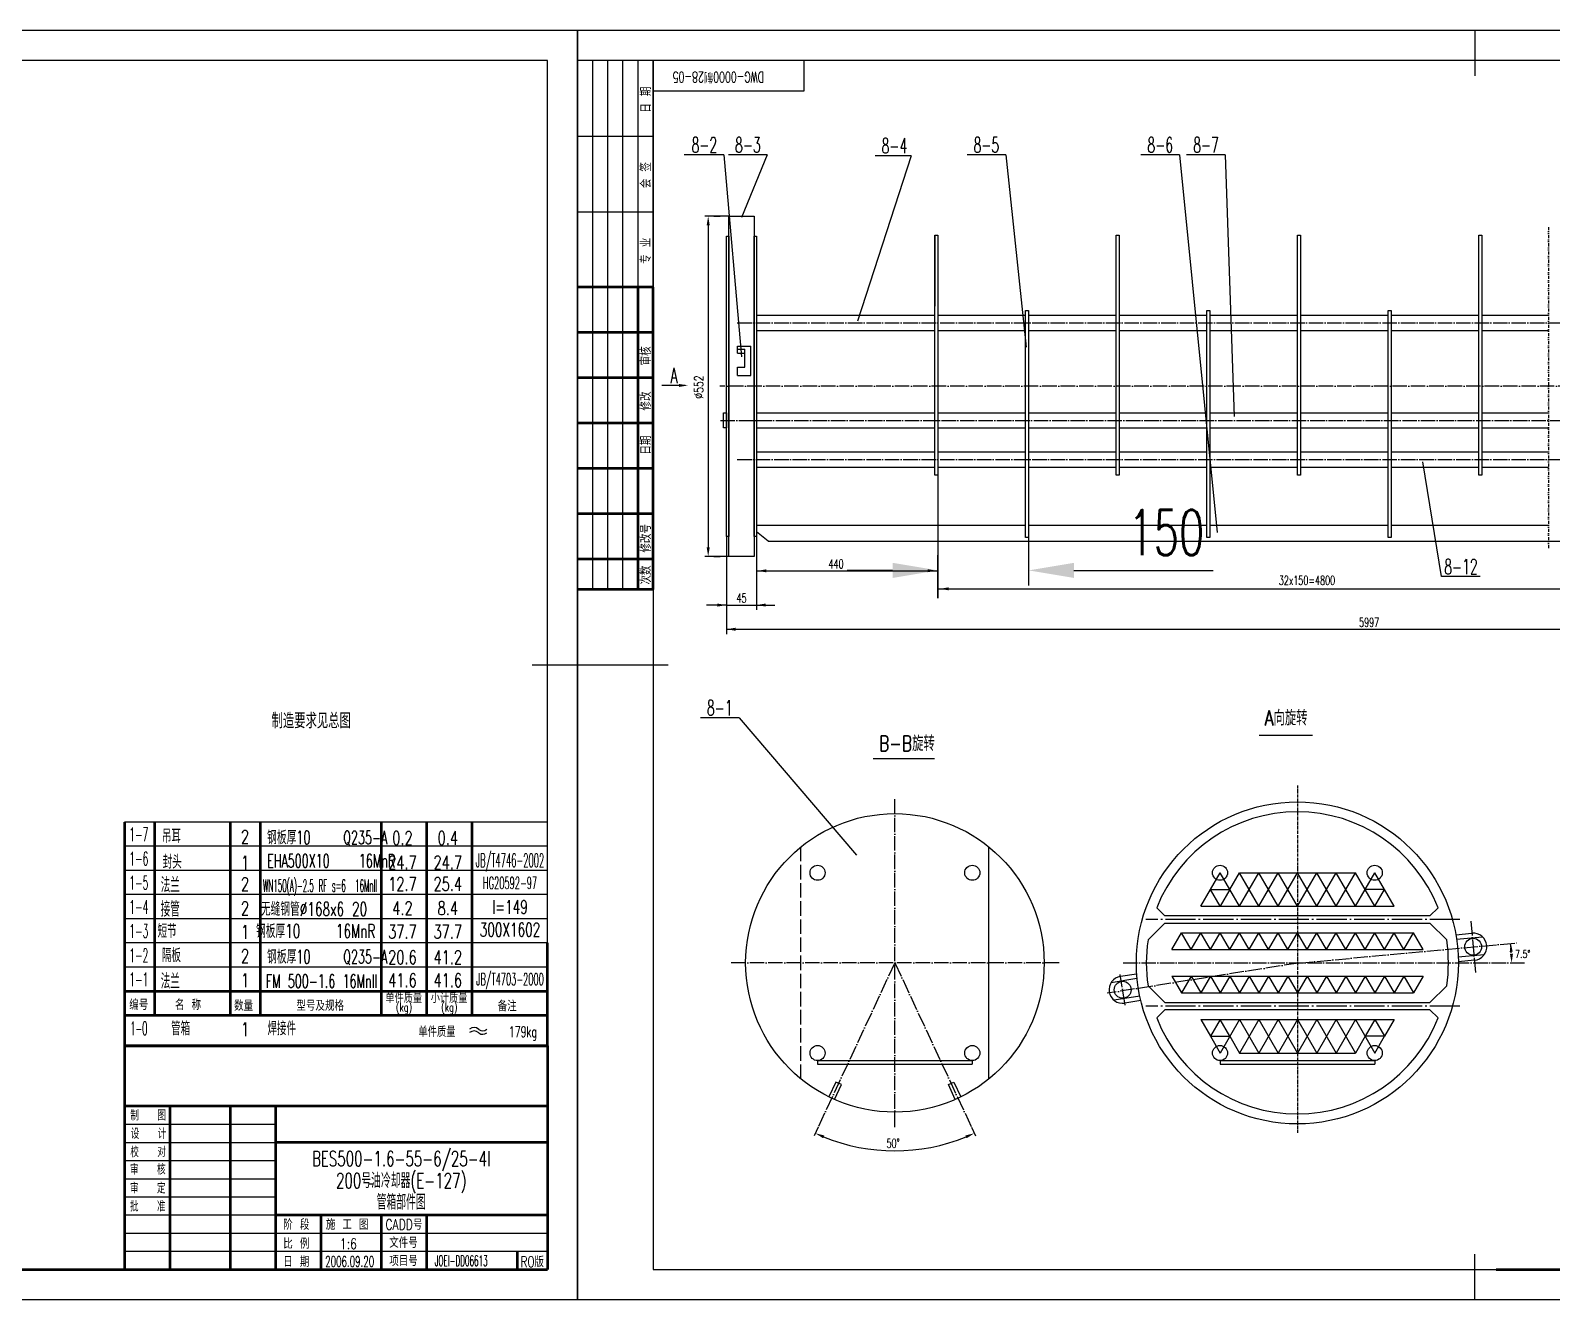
# Model space of a CAD drawing. Extents: x 1146 to 4564, y 131 to 1670.
# Drawn here: x 3789 to 4292, y 482 to 902 of the extents above; entities that cross this region are included whole.
import ezdxf
from ezdxf.enums import TextEntityAlignment as Align

# ---------------------------------------------------------------- set-up
doc = ezdxf.new("R2010")
doc.units = 0
doc.header["$LTSCALE"] = 2
doc.header["$MEASUREMENT"] = 0
for name, pattern in [('ACAD_ISO02W100', [15, 12, -3]), ('ACAD_ISO04W100', [30.5, 24, -3, 0.5, -3]), ('CENTER', [6.25, 5, -0.5, 0.25, -0.5]), ('DASHDOT-S', [14, 10, -2, 0, -2]), ('DIVIDE', [1.25, 0.5, -0.25, 0, -0.25, 0, -0.25])]:
    doc.linetypes.add(name, pattern=pattern)
doc.layers.get('0').update_dxf_attribs({"linetype": 'CONTINUOUS'})
doc.layers.get('DEFPOINTS').update_dxf_attribs({"linetype": 'CONTINUOUS'})
for name, color, linetype in [('1', 2, 'CONTINUOUS'), ('2', 4, 'CONTINUOUS'), ('4', 2, 'CENTER'), ('文字层', 7, 'CONTINUOUS')]:
    doc.layers.add(name, color=color, linetype=linetype)
doc.layers.add('粗线层', color=3, linetype='CONTINUOUS', lineweight=50)
doc.styles.add('HZ', font='TXT.shx', dxfattribs={"width": 0.65, "bigfont": 'HZTXT.shx'})
doc.dimstyles.get("Standard").update_dxf_attribs({"dimscale": 5, "dimtxt": 3, "dimasz": 3, "dimexe": 1, "dimexo": 0, "dimgap": 1, "dimtad": 1, "dimdec": 0, "dimzin": 0, "dimdsep": 46, "dimtxsty": 'HZ', "dimcen": 0.09, "dimadec": 0, "dimazin": 0, "dimtfac": 1, "dimtdec": 0, "dimtofl": 0, "dimtmove": 0, "dimatfit": 3, "dimfxl": 0, "dimtolj": 1, "dimtzin": 0, "dimarcsym": 0})

# ---------------------------------------------------------------- blocks, each defined once
blk = doc.blocks.new('*D22')
at = {"color": 0, "linetype": 'Continuous', "lineweight": -2}
for p, q in [((4118.87, 734.26), (4118.87, 718.34)), ((4088.87, 714.16), (4088.87, 728.34)), ((4073.87, 723.34), (4058.87, 723.34)), ((4133.87, 723.34), (4179.99, 723.34))]:
    blk.add_line(p, q, dxfattribs=at)
at = {"color": 0, "linetype": 'Continuous'}
for points in [[(4073.87, 725.84), (4073.87, 720.84), (4088.87, 723.34)], [(4133.87, 725.84), (4133.87, 720.84), (4118.87, 723.34)]]:
    blk.add_solid(points, dxfattribs=at)
at = {"layer": 'DEFPOINTS', "color": 0, "linetype": 'Continuous'}
for p in [(4118.87, 734.26), (4118.87, 723.34), (4088.87, 714.16)]:
    blk.add_point(p, dxfattribs=at)
at = {"color": 0, "linetype": 'Continuous', "insert": (4164.43, 735.84), "char_height": 15, "attachment_point": 5, "style": 'HZ'}
blk.add_mtext('\\A1;150', dxfattribs=at)

msp = doc.modelspace()

# ---------------------------------------------------------------- linework, layer by layer
at = {"color": 7, "linetype": 'Continuous'}
for p, q in [((3969.6, 902.03), (3375.6, 902.03)), ((3969.6, 482.03), (3969.6, 902.03)), ((3969.6, 902.03), (3969.6, 482.03)), ((4563.6, 902.03), (3969.6, 902.03)), ((4079.97, 860.56), (4062.22, 805.81)), ((4087.87, 834.26), (4087.87, 810.83)), ((4255.56, 721.28), (4249.33, 759.31)), ((4195.2, 668.77), (4212.86, 668.77)), ((4195.2, 668.77), (4212.86, 668.77)), ((4067.41, 661.12), (4087.77, 661.12)), ((4067.41, 661.12), (4087.77, 661.12)), ((4179.02, 617.73), (4182.22, 623.28)), ((4188.62, 612.19), (4182.22, 623.28)), ((4188.62, 612.19), (4195.02, 623.28)), ((4195.02, 612.19), (4188.62, 623.28)), ((4195.02, 612.19), (4201.42, 623.28)), ((4201.42, 612.19), (4195.02, 623.28)), ((4201.42, 612.19), (4207.82, 623.28)), ((4207.82, 612.19), (4201.42, 623.28)), ((4214.22, 612.19), (4207.82, 623.28)), ((4207.82, 612.19), (4214.22, 623.28)), ((4214.22, 612.19), (4220.62, 623.28)), ((4220.62, 612.19), (4214.22, 623.28)), ((4220.62, 612.19), (4227.02, 623.28)), ((4227.02, 612.19), (4220.62, 623.28)), ((4227.02, 612.19), (4233.42, 623.28)), ((4236.62, 617.73), (4233.42, 623.28)), ((4182.22, 612.19), (4179.02, 617.73)), ((4185.42, 617.73), (4182.22, 612.19)), ((4233.42, 612.19), (4230.22, 617.73)), ((4233.42, 612.19), (4236.62, 617.73)), ((4172.62, 597.85), (4169.42, 603.39)), ((4179.02, 597.85), (4175.82, 603.39)), ((4179.02, 597.85), (4182.22, 603.39)), ((4185.42, 597.85), (4182.22, 603.39)), ((4185.42, 597.85), (4188.62, 603.39)), ((4191.82, 597.85), (4188.62, 603.39)), ((4191.82, 597.85), (4195.02, 603.39)), ((4198.22, 597.85), (4195.02, 603.39)), ((4198.22, 597.85), (4201.42, 603.39)), ((4204.62, 597.85), (4201.42, 603.39)), ((4204.62, 597.85), (4207.82, 603.39)), ((4211.02, 597.85), (4207.82, 603.39)), ((4211.02, 597.85), (4214.22, 603.39)), ((4217.42, 597.85), (4214.22, 603.39)), ((4217.42, 597.85), (4220.62, 603.39)), ((4223.82, 597.85), (4220.62, 603.39)), ((4223.82, 597.85), (4227.02, 603.39)), ((4230.22, 597.85), (4227.02, 603.39)), ((4230.22, 597.85), (4233.42, 603.39)), ((4236.62, 597.85), (4233.42, 603.39)), ((4236.62, 597.85), (4239.82, 603.39)), ((4243.02, 597.85), (4239.82, 603.39)), ((4243.02, 597.85), (4246.22, 603.39)), ((4172.62, 589.05), (4169.42, 583.51)), ((4179.02, 589.05), (4175.82, 583.51)), ((4179.02, 589.05), (4182.22, 583.51)), ((4185.42, 589.05), (4182.22, 583.51)), ((4185.42, 589.05), (4188.62, 583.51)), ((4191.82, 589.05), (4188.62, 583.51)), ((4191.82, 589.05), (4195.02, 583.51)), ((4198.22, 589.05), (4195.02, 583.51)), ((4198.22, 589.05), (4201.42, 583.51)), ((4204.62, 589.05), (4201.42, 583.51)), ((4204.62, 589.05), (4207.82, 583.51)), ((4211.02, 589.05), (4207.82, 583.51)), ((4211.02, 589.05), (4214.22, 583.51)), ((4217.42, 589.05), (4214.22, 583.51)), ((4217.42, 589.05), (4220.62, 583.51)), ((4223.82, 589.05), (4220.62, 583.51)), ((4223.82, 589.05), (4227.02, 583.51)), ((4230.22, 589.05), (4227.02, 583.51)), ((4230.22, 589.05), (4233.42, 583.51)), ((4236.62, 589.05), (4233.42, 583.51)), ((4236.62, 589.05), (4239.82, 583.51)), ((4243.02, 589.05), (4239.82, 583.51)), ((4243.02, 589.05), (4246.22, 583.51)), ((4182.22, 574.71), (4179.02, 569.16)), ((4188.62, 574.71), (4182.22, 563.62)), ((4185.42, 569.16), (4182.22, 574.71)), ((4195.02, 574.71), (4188.62, 563.62)), ((4188.62, 574.71), (4195.02, 563.62)), ((4201.42, 574.71), (4195.02, 563.62)), ((4195.02, 574.71), (4201.42, 563.62)), ((4207.82, 574.71), (4201.42, 563.62)), ((4201.42, 574.71), (4207.82, 563.62)), ((4207.82, 574.71), (4214.22, 563.62)), ((4214.22, 574.71), (4207.82, 563.62)), ((4220.62, 574.71), (4214.22, 563.62)), ((4214.22, 574.71), (4220.62, 563.62)), ((4227.02, 574.71), (4220.62, 563.62)), ((4220.62, 574.71), (4227.02, 563.62)), ((4227.02, 574.71), (4233.42, 563.62)), ((4233.42, 574.71), (4230.22, 569.16)), ((4233.42, 574.71), (4236.62, 569.16)), ((4179.02, 569.16), (4182.22, 563.62)), ((4233.42, 563.62), (4236.62, 569.16)), ((3819.6, 540.03), (3869.6, 540.03)), ((4049.22, 539.06), (4047.87, 536.16)), ((4099.98, 539.06), (4101.33, 536.16)), ((3819.6, 534.03), (3869.6, 534.03)), ((3819.6, 528.03), (3869.6, 528.03)), ((3819.6, 522.03), (3869.6, 522.03)), ((3900.46, 520.32), (3901.94, 520.32)), ((3819.6, 516.03), (3869.6, 516.03)), ((3819.6, 510.03), (3869.6, 510.03)), ((3819.6, 504.03), (3854.6, 504.03)), ((3854.6, 504.03), (3959.6, 504.03)), ((3819.6, 498.03), (3959.6, 498.03)), ((3375.6, 482.03), (3969.6, 482.03)), ((3969.6, 482.03), (4563.6, 482.03))]:
    msp.add_line(p, q, dxfattribs=at)
at = {"color": 3, "linetype": 'Continuous'}
for p, q in [((4266.6, 902.03), (4266.6, 887.03)), ((3959.6, 892.03), (3400.6, 892.03)), ((3959.6, 492.03), (3959.6, 892.03)), ((4553.6, 892.03), (3994.6, 892.03)), ((3994.6, 892.03), (3994.6, 492.03)), ((4044.6, 882.03), (4044.6, 892.03)), ((3994.6, 882.03), (4044.6, 882.03)), ((3954.6, 692.03), (3969.6, 692.03)), ((3969.6, 692.03), (3999.6, 692.03)), ((4266.6, 482.03), (4266.6, 497.03)), ((3400.6, 492.03), (3959.6, 492.03)), ((3994.6, 492.03), (4553.6, 492.03))]:
    msp.add_line(p, q, dxfattribs=at)
for p, q in [((3969.6, 892.03), (3969.6, 817.03)), ((3974.6, 817.03), (3974.6, 892.03)), ((3979.6, 817.03), (3979.6, 892.03)), ((3984.6, 817.03), (3984.6, 892.03)), ((3989.6, 817.03), (3989.6, 892.03)), ((3974.6, 717.03), (3974.6, 817.03)), ((3979.6, 717.03), (3979.6, 817.03)), ((3984.6, 717.03), (3984.6, 817.03)), ((3959.6, 640.03), (3819.6, 640.03)), ((3959.6, 632.03), (3819.6, 632.03)), ((3959.6, 624.03), (3819.6, 624.03)), ((3959.6, 616.03), (3819.6, 616.03)), ((3959.6, 608.03), (3819.6, 608.03)), ((3959.6, 600.03), (3819.6, 600.03)), ((3959.6, 592.03), (3819.6, 592.03))]:
    msp.add_line(p, q)
at = {"color": 3}
for p, q in [((3994.6, 892.03), (3969.6, 892.03)), ((3994.6, 817.03), (3994.6, 892.03)), ((3969.6, 867.03), (3994.6, 867.03)), ((3969.6, 842.03), (3994.6, 842.03)), ((3969.6, 817.03), (3994.6, 817.03))]:
    msp.add_line(p, q, dxfattribs=at)
at = {"color": 0, "linetype": 'ByBlock'}
for p, q in [((4012.83, 837.56), (4012.83, 730.96)), ((4014.67, 840.56), (4016.83, 840.56)), ((4005.23, 784.54), (3997.49, 784.54)), ((4014.67, 727.96), (4016.83, 727.96)), ((4088.87, 717.28), (4386.35, 717.28))]:
    msp.add_line(p, q, dxfattribs=at)
at = {"color": 2, "linetype": 'DIVIDE'}
msp.add_line((4290.95, 836.97), (4290.95, 730.53), dxfattribs=at)
at = {"color": 6, "linetype": 'ACAD_ISO02W100', "ltscale": 0.2}
msp.add_line((4043.52, 555.06), (4043.52, 631.82), dxfattribs=at)
at = {"color": 0, "linetype": 'ByBlock'}
msp.add_arc((4208.15, 593.66), 70.53, 2.4373, 5.055, dxfattribs=at)
for centre, radius, start, end in [((3935.31, 569.84), 2.25, 44.7949, 130.988), ((3935.31, 568.66), 2.25, 44.7949, 130.988), ((3938.18, 573.06), 2.07, 231.9567, 310.5098), ((3938.18, 571.88), 2.07, 231.9567, 310.5098)]:
    msp.add_arc(centre, radius, start, end)
at = {"color": 7, "linetype": 'Continuous'}
msp.add_arc((4074.6, 593.49), 62.25, 247.7616, 292.2384, dxfattribs=at)
at = {"color": 0, "linetype": 'ByBlock'}
for points in [[(4012.33, 837.56), (4013.33, 837.56), (4012.83, 840.56)], [(4003.14, 785.04), (4003.14, 784.04), (4006.14, 784.54)], [(4012.33, 730.96), (4013.33, 730.96), (4012.83, 727.96)], [(4032.11, 723.69), (4032.11, 722.69), (4029.11, 723.19)], [(4085.46, 723.73), (4085.46, 722.73), (4088.46, 723.23)], [(4092.42, 717.73), (4092.42, 716.73), (4089.42, 717.23)], [(4015.87, 712.36), (4015.87, 711.36), (4018.87, 711.86)], [(4031.87, 712.36), (4031.87, 711.36), (4028.87, 711.86)], [(4021.87, 704.36), (4021.87, 703.36), (4018.87, 703.86)], [(4278.11, 597.07), (4279.11, 597.14), (4278.4, 600.09)], [(4279.17, 596.45), (4278.17, 596.43), (4278.74, 593.44)]]:
    msp.add_solid(points, dxfattribs=at)
at = {"color": 7, "linetype": 'Continuous'}
for points in [[(4050.84, 535.41), (4051.24, 536.33), (4048.3, 537.07)], [(4097.96, 536.33), (4098.36, 535.41), (4100.91, 537.07)]]:
    msp.add_solid(points, dxfattribs=at)
at = {"layer": '1'}
for p, q in [((4017.69, 860.85), (4004.89, 860.85)), ((4017.97, 860.85), (4017.69, 860.85)), ((4017.97, 860.85), (4023.87, 793.96)), ((4032.37, 860.85), (4019.57, 860.85)), ((4032.37, 860.85), (4023.87, 840.16)), ((4079.97, 860.56), (4068.08, 860.56)), ((4111.29, 860.85), (4098.49, 860.85)), ((4111.29, 860.85), (4118.07, 797.23)), ((4168.84, 860.85), (4156.04, 860.85)), ((4168.84, 860.85), (4181.25, 735.86)), ((4183.98, 860.85), (4171.18, 860.85)), ((4183.98, 860.85), (4186.85, 774.21)), ((4019.67, 840.56), (4011.67, 840.56)), ((4088.87, 754.9), (4088.87, 714.16)), ((4018.87, 734.56), (4018.87, 702.26)), ((4018.87, 734.56), (4018.87, 710.26)), ((4028.87, 734.56), (4028.87, 710.26)), ((4028.87, 734.26), (4028.87, 710.26)), ((4019.67, 727.96), (4011.67, 727.96)), ((4028.87, 723.19), (4088.87, 723.19)), ((4268.36, 721.28), (4255.56, 721.28)), ((4018.87, 711.86), (4012.27, 711.86)), ((4018.87, 711.86), (4028.87, 711.86)), ((4028.87, 711.86), (4034.92, 711.86)), ((4018.87, 703.86), (4423.87, 703.86)), ((4023.04, 674.57), (4010.24, 674.57)), ((4023.04, 674.57), (4061.96, 629.1))]:
    msp.add_line(p, q, dxfattribs=at)
at = {"layer": '1', "color": 4, "linetype": 'Continuous'}
msp.add_line((4032.73, 732.97), (4028.87, 736.08), dxfattribs=at)
at = {"layer": '2'}
for p, q in [((4019.67, 727.96), (4019.67, 840.56)), ((4019.67, 840.56), (4028.07, 840.56)), ((4028.07, 840.56), (4028.07, 727.96)), ((4018.87, 734.56), (4018.87, 833.96)), ((4018.87, 833.96), (4019.67, 833.96)), ((4019.67, 833.96), (4019.67, 734.56)), ((4028.07, 734.56), (4028.07, 833.96)), ((4028.07, 833.96), (4028.87, 833.96)), ((4028.87, 833.96), (4028.87, 734.56)), ((4087.87, 754.9), (4087.87, 834.26)), ((4087.87, 834.26), (4088.87, 834.26)), ((4088.87, 834.26), (4088.87, 754.9)), ((4147.87, 754.9), (4147.87, 834.26)), ((4147.87, 834.26), (4148.87, 834.26)), ((4148.87, 834.26), (4148.87, 754.9)), ((4207.87, 754.9), (4207.87, 834.26)), ((4207.87, 834.26), (4208.87, 834.26)), ((4208.87, 834.26), (4208.87, 754.9)), ((4267.87, 754.9), (4267.87, 834.26)), ((4267.87, 834.26), (4268.87, 834.26)), ((4268.87, 834.26), (4268.87, 754.9)), ((4028.87, 807.77), (4087.87, 807.77)), ((4088.87, 807.77), (4117.87, 807.77)), ((4117.87, 734.26), (4117.87, 809.32)), ((4117.87, 809.32), (4118.87, 809.32)), ((4118.87, 809.32), (4118.87, 734.26)), ((4118.87, 807.77), (4147.87, 807.77)), ((4148.87, 807.77), (4177.87, 807.77)), ((4177.87, 734.26), (4177.87, 809.32)), ((4177.87, 809.32), (4178.87, 809.32)), ((4178.87, 809.32), (4178.87, 734.26)), ((4178.87, 807.77), (4207.87, 807.77)), ((4208.87, 807.77), (4237.87, 807.77)), ((4237.87, 734.26), (4237.87, 809.32)), ((4237.87, 809.32), (4238.87, 809.32)), ((4238.87, 809.32), (4238.87, 734.26)), ((4238.87, 807.77), (4267.87, 807.77)), ((4268.87, 807.77), (4290.95, 807.77)), ((4028.87, 802.77), (4087.87, 802.77)), ((4088.87, 802.77), (4117.87, 802.77)), ((4118.87, 802.77), (4147.87, 802.77)), ((4148.87, 802.77), (4177.87, 802.77)), ((4178.87, 802.77), (4207.87, 802.77)), ((4208.87, 802.77), (4237.87, 802.77)), ((4238.87, 802.77), (4267.87, 802.77)), ((4268.87, 802.77), (4290.95, 802.77)), ((4022.57, 796.55), (4022.57, 797.56)), ((4022.57, 797.56), (4026.97, 797.56)), ((4022.57, 795.2), (4022.57, 796.55)), ((4022.57, 796.55), (4024.97, 796.55)), ((4024.97, 790.62), (4024.97, 796.55)), ((4026.97, 787.78), (4026.97, 797.56)), ((4022.57, 795.2), (4024.97, 795.2)), ((4022.57, 790.62), (4024.97, 790.62)), ((4022.57, 787.78), (4022.57, 790.62)), ((4022.57, 787.78), (4026.97, 787.78)), ((4017.87, 775.46), (4018.87, 775.46)), ((4017.87, 770.46), (4017.87, 775.46)), ((4018.87, 775.46), (4018.87, 770.46)), ((4028.87, 775.46), (4087.87, 775.46)), ((4088.87, 775.46), (4117.87, 775.46)), ((4118.87, 775.46), (4147.87, 775.46)), ((4148.87, 775.46), (4177.87, 775.46)), ((4178.87, 775.46), (4207.87, 775.46)), ((4208.87, 775.46), (4237.87, 775.46)), ((4238.87, 775.46), (4267.87, 775.46)), ((4268.87, 775.46), (4290.95, 775.46)), ((4018.87, 770.46), (4017.87, 770.46)), ((4028.87, 770.46), (4087.87, 770.46)), ((4088.87, 770.46), (4117.87, 770.46)), ((4118.87, 770.46), (4147.87, 770.46)), ((4148.87, 770.46), (4177.87, 770.46)), ((4178.87, 770.46), (4207.87, 770.46)), ((4208.87, 770.46), (4237.87, 770.46)), ((4238.87, 770.46), (4267.87, 770.46)), ((4268.87, 770.46), (4290.95, 770.46)), ((4028.87, 762.54), (4087.87, 762.54)), ((4088.87, 762.54), (4117.87, 762.54)), ((4118.87, 762.54), (4147.87, 762.54)), ((4148.87, 762.54), (4177.87, 762.54)), ((4178.87, 762.54), (4207.87, 762.54)), ((4208.87, 762.54), (4237.87, 762.54)), ((4238.87, 762.54), (4267.87, 762.54)), ((4268.87, 762.54), (4290.95, 762.54)), ((4028.87, 757.54), (4087.87, 757.54)), ((4088.87, 757.54), (4117.87, 757.54)), ((4118.87, 757.54), (4147.87, 757.54)), ((4148.87, 757.54), (4177.87, 757.54)), ((4178.87, 757.54), (4207.87, 757.54)), ((4208.87, 757.54), (4237.87, 757.54)), ((4238.87, 757.54), (4267.87, 757.54)), ((4268.87, 757.54), (4290.95, 757.54)), ((4088.87, 754.9), (4087.87, 754.9)), ((4148.87, 754.9), (4147.87, 754.9)), ((4208.87, 754.9), (4207.87, 754.9)), ((4268.87, 754.9), (4267.87, 754.9)), ((4028.87, 740.26), (4028.87, 735.86)), ((4028.87, 738.26), (4117.87, 738.26)), ((4118.87, 738.26), (4177.87, 738.26)), ((4178.87, 738.26), (4237.87, 738.26)), ((4238.87, 738.26), (4290.95, 738.26)), ((4019.67, 734.56), (4018.87, 734.56)), ((4028.87, 734.56), (4028.07, 734.56)), ((4032.73, 732.97), (4203.55, 732.97)), ((4118.87, 734.26), (4117.87, 734.26)), ((4178.87, 734.26), (4177.87, 734.26)), ((4203.55, 732.97), (4326.37, 732.97)), ((4238.87, 734.26), (4237.87, 734.26)), ((4028.07, 727.96), (4019.67, 727.96)), ((4105.73, 555.06), (4105.73, 631.82)), ((4185.42, 617.73), (4188.62, 623.28)), ((4188.62, 623.28), (4227.02, 623.28)), ((4230.22, 617.73), (4227.02, 623.28)), ((4175.82, 612.19), (4179.02, 617.73)), ((4179.02, 617.73), (4185.42, 617.73)), ((4236.62, 617.73), (4230.22, 617.73)), ((4239.82, 612.19), (4236.62, 617.73)), ((4163.96, 608.99), (4161.27, 611.68)), ((4175.82, 612.19), (4239.82, 612.19)), ((4251.68, 608.99), (4254.38, 611.68)), ((4163.96, 606.59), (4158.4, 601.03)), ((4251.68, 608.99), (4163.96, 608.99)), ((4163.96, 606.59), (4251.68, 606.59)), ((4251.68, 606.59), (4257.24, 601.03)), ((4166.22, 597.85), (4169.42, 603.39)), ((4169.42, 603.39), (4246.22, 603.39)), ((4172.62, 597.85), (4175.82, 603.39)), ((4249.42, 597.85), (4246.22, 603.39)), ((4260.23, 602.77), (4265.59, 603.26)), ((4260.47, 601.28), (4269.07, 602.07)), ((4166.22, 597.85), (4249.42, 597.85)), ((4269.62, 596.1), (4261.02, 595.31)), ((4266.41, 594.3), (4261.06, 593.8)), ((4149.29, 589), (4154.61, 589.85)), ((4166.22, 589.05), (4169.42, 583.51)), ((4166.22, 589.05), (4249.42, 589.05)), ((4172.62, 589.05), (4175.82, 583.51)), ((4249.42, 589.05), (4246.22, 583.51)), ((4146.22, 587), (4154.74, 588.35)), ((4163.96, 580.31), (4158.4, 585.87)), ((4251.68, 580.31), (4257.24, 585.87)), ((4155.68, 582.42), (4147.15, 581.07)), ((4156.02, 580.96), (4150.7, 580.11)), ((4163.96, 580.31), (4251.68, 580.31)), ((4169.42, 583.51), (4246.22, 583.51)), ((4163.96, 577.91), (4161.27, 575.21)), ((4251.68, 577.91), (4163.96, 577.91)), ((4175.82, 574.71), (4239.82, 574.71)), ((4175.82, 574.71), (4179.02, 569.16)), ((4239.82, 574.71), (4236.62, 569.16)), ((4251.68, 577.91), (4254.38, 575.21)), ((4179.02, 569.16), (4185.42, 569.16)), ((4185.42, 569.16), (4188.62, 563.62)), ((4230.22, 569.16), (4227.02, 563.62)), ((4236.62, 569.16), (4230.22, 569.16)), ((4049.03, 561.11), (4100.23, 561.11)), ((4049.03, 561.11), (4049.03, 559.91)), ((4049.03, 559.91), (4100.23, 559.91)), ((4100.23, 561.11), (4100.23, 559.91)), ((4182.22, 561.11), (4233.42, 561.11)), ((4182.22, 561.11), (4182.22, 559.91)), ((4182.22, 559.91), (4233.42, 559.91)), ((4188.62, 563.62), (4227.02, 563.62)), ((4233.42, 561.11), (4233.42, 559.91)), ((4055.08, 553.99), (4052.81, 549.12)), ((4056.9, 553.15), (4055.08, 553.99)), ((4092.31, 553.15), (4094.12, 553.99)), ((4094.12, 553.99), (4096.4, 549.1)), ((4054.62, 548.27), (4056.9, 553.15)), ((4094.59, 548.26), (4092.31, 553.15))]:
    msp.add_line(p, q, dxfattribs=at)
for centre, radius in [((4207.82, 593.45), 53.29), ((4074.63, 593.44), 49.4), ((4049.03, 623.27), 2.5), ((4100.23, 623.27), 2.5), ((4182.22, 623.28), 2.5), ((4182.22, 623.28), 2.5), ((4233.42, 623.28), 2.5), ((4266, 598.78), 2.8), ((4150, 584.56), 2.8), ((4049.03, 563.61), 2.5), ((4100.23, 563.61), 2.5), ((4182.22, 563.61), 2.5), ((4233.42, 563.61), 2.5)]:
    msp.add_circle(centre, radius, dxfattribs=at)
for centre, radius, start, end in [((4207.82, 593.45), 50, 21.3916, 158.6084), ((4207.82, 593.45), 50, 171.2784, 188.7216), ((4207.82, 593.45), 50, 351.2784, 8.7216), ((4266, 598.78), 4.5, 275.25, 95.25), ((4150, 584.56), 4.5, 99, 279), ((4207.82, 593.45), 50, 201.3916, 338.6084)]:
    msp.add_arc(centre, radius, start, end, dxfattribs=at)
at = {"layer": '4', "color": 1, "linetype": 'ACAD_ISO04W100', "ltscale": 0.1}
for p, q in [((4022.47, 805.27), (4404.1, 805.27)), ((4427.06, 784.26), (4016.63, 784.26)), ((4016.87, 772.96), (4425.87, 772.96)), ((4022.47, 760.04), (4403.19, 760.04)), ((4074.63, 539.1), (4074.63, 647.78)), ((4265.22, 607.24), (4266.78, 590.31)), ((4208.15, 593.39), (4280.46, 600.07)), ((4128.97, 593.44), (4020.29, 593.44)), ((4074.58, 593.44), (4049.22, 539.06)), ((4074.63, 593.44), (4099.98, 539.06)), ((4208.15, 593.41), (4144.82, 583.38)), ((4150.81, 579.41), (4149.2, 589.62)), ((4150.12, 593.45), (4283.02, 593.45))]:
    msp.add_line(p, q, dxfattribs=at)
at = {"layer": '4', "color": 1, "linetype": 'DASHDOT-S', "ltscale": 0.05}
msp.add_line((4207.82, 652.18), (4207.82, 537.1), dxfattribs=at)
at = {"layer": '4'}
for p, q in [((4261.64, 607.79), (4157.64, 607.79)), ((4261.64, 579.11), (4157.64, 579.11))]:
    msp.add_line(p, q, dxfattribs=at)
at = {"layer": 'DEFPOINTS', "color": 0, "linetype": 'ByBlock'}
for p in [(4011.67, 840.56), (4087.87, 754.9), (4147.87, 754.9), (4207.87, 754.9), (4267.87, 754.9), (4011.67, 727.96), (4012.83, 727.96), (4089.95, 717.23), (4028.87, 711.86), (4018.87, 703.86), (4278.58, 597.35), (4074.63, 593.44), (4074.63, 593.44), (4044.63, 541.48), (4074.63, 539.1), (4074.63, 539.1), (4104.63, 541.48)]:
    msp.add_point(p, dxfattribs=at)
at = {"layer": '粗线层', "color": 3}
for p, q in [((3994.6, 817.03), (3969.6, 817.03)), ((3989.6, 717.03), (3989.6, 817.03)), ((3994.6, 717.03), (3994.6, 817.03)), ((3994.6, 802.03), (3969.6, 802.03)), ((3994.6, 787.03), (3969.6, 787.03)), ((3994.6, 772.03), (3969.6, 772.03)), ((3994.6, 757.03), (3969.6, 757.03)), ((3994.6, 742.03), (3969.6, 742.03)), ((3994.6, 727.03), (3969.6, 727.03)), ((3994.6, 717.03), (3969.6, 717.03)), ((3819.6, 640.03), (3819.6, 566.03)), ((3829.6, 640.03), (3829.6, 576.03)), ((3854.6, 640.03), (3854.6, 576.03)), ((3864.6, 640.03), (3864.6, 576.03)), ((3904.6, 640.03), (3904.6, 576.03)), ((3919.6, 640.03), (3919.6, 576.03)), ((3934.6, 640.03), (3934.6, 576.03)), ((3959.6, 566.03), (3959.6, 600.03)), ((3959.6, 566.03), (3959.6, 600.03)), ((3959.6, 584.03), (3819.6, 584.03)), ((3959.6, 576.03), (3819.6, 576.03)), ((3819.6, 566.03), (3959.6, 566.03)), ((3819.6, 566.03), (3819.6, 492.03)), ((3679.6, 492.03), (3819.6, 492.03)), ((4273.6, 492.03), (4413.6, 492.03))]:
    msp.add_line(p, q, dxfattribs=at)
at = {"layer": '粗线层', "color": 3, "linetype": 'Continuous'}
for p, q in [((3959.6, 566.03), (3819.6, 566.03)), ((3819.6, 566.03), (3819.6, 492.03)), ((3959.6, 546.03), (3819.6, 546.03)), ((3834.6, 546.03), (3834.6, 492.03)), ((3854.6, 546.03), (3854.6, 492.03)), ((3869.6, 546.03), (3869.6, 492.03)), ((3959.6, 534.03), (3869.6, 534.03)), ((3869.6, 510.03), (3959.6, 510.03)), ((3884.6, 510.03), (3884.6, 492.03)), ((3884.6, 510.03), (3884.6, 492.03)), ((3904.6, 510.03), (3904.6, 492.03)), ((3919.6, 510.03), (3919.6, 492.03)), ((3949.6, 498.03), (3949.6, 492.03)), ((3819.6, 492.03), (3959.6, 492.03))]:
    msp.add_line(p, q, dxfattribs=at)
at = {"layer": '粗线层', "linetype": 'Continuous'}
msp.add_line((3959.6, 566.03), (3959.6, 492.03), dxfattribs=at)

# ---------------------------------------------------------------- texts
at = {"color": 7, "linetype": 'Continuous', "style": 'HZ', "width": 0.65}
msp.add_text('DWG-0000制28-05', height=3.5, rotation=180, dxfattribs=at).set_placement((4016.16, 886.37), align=Align.MIDDLE)
at = {"color": 7, "linetype": 'Continuous', "style": 'HZ', "width": 0.75}
for s, p in [('日 期', (3993.92, 879.13)), ('会 签', (3993.92, 854.13)), ('专 业', (3993.92, 829.13))]:
    msp.add_text(s, height=3.5, rotation=90, dxfattribs=at).set_placement(p, align=Align.CENTER)
at = {"color": 0, "linetype": 'Continuous', "style": 'HZ', "width": 0.75}
msp.add_text('%%C552', height=3, rotation=90, dxfattribs=at).set_placement((4011.22, 780.13))
at = {"style": 'HZ'}
for s, height, width, p in [('钢板厚10    Q235-A', 4.5, 0.6, (3866.84, 632.69)), ('EHA500X10   16MnR', 4.5, 0.6, (3866.84, 624.97)), ('WN150(A)-2.5 RF s=6  16MnII', 4, 0.43, (3865.52, 617.01)), ('无缝钢管%%c168x6 20', 4.5, 0.65, (3864.8, 609.01)), ('钢板厚10    Q235-A', 4.5, 0.6, (3866.84, 593.22)), ('FM 500-1.6 16MnII', 4.5, 0.6, (3866.42, 585.15))]:
    msp.add_text(s, height=height, dxfattribs=dict(at, width=width)).set_placement(p)
at = {"color": 7, "linetype": 'Continuous', "style": 'HZ'}
for s, height, width, p in [('法兰', 5, 0.6, (3831.64, 616.73)), ('接管 ', 5, 0.6, (3831.64, 608.73)), ('法兰', 5, 0.6, (3831.64, 584.87)), ('50°', 3, 0.65, (4071.84, 532.24))]:
    msp.add_text(s, height=height, dxfattribs=dict(at, width=width)).set_placement(p)
at = {"style": 'HZ', "width": 0.65}
for s, p in [('l=149', (3947.24, 609.71)), ('钢板厚10    16MnR', (3882.92, 601.71)), ('300X1602', (3947.24, 602.22))]:
    msp.add_text(s, height=4.5, dxfattribs=at).set_placement(p, align=Align.CENTER)
at = {"layer": '1', "style": 'HZ'}
for s, height, width, p in [('8-2', 5, 0.6, (4011.57, 861.65)), ('8-3', 5, 0.6, (4025.97, 861.65)), ('8-4', 5, 0.6, (4074.48, 861.36)), ('8-5', 5, 0.6, (4104.89, 861.65)), ('8-6', 5, 0.6, (4162.44, 861.65)), ('8-7', 5, 0.6, (4177.58, 861.65)), ('A', 5, 0.6, (4001.49, 785.34)), ('440', 3, 0.65, (4055.16, 723.99)), ('8-12', 5, 0.6, (4261.96, 722.08)), ('32x150=4800', 3, 0.65, (4211.01, 718.52)), ('45', 3, 0.65, (4023.87, 712.66)), ('5997', 3, 0.65, (4231.57, 704.66)), ('8-1', 5, 0.6, (4016.64, 675.37))]:
    msp.add_text(s, height=height, dxfattribs=dict(at, width=width)).set_placement(p, align=Align.CENTER)
at = {"layer": '1', "style": 'HZ', "width": 0.75}
for s, height, p in [('制造要求见总图', 5, (3868.32, 671.06)), ('B-B旋转', 5, (4069.39, 663.55)), ('B-B旋转', 5, (4069.39, 663.55)), ('7.5%%d', 2.56, (4279.86, 595.11))]:
    msp.add_text(s, height=height, dxfattribs=at).set_placement(p)
msp.add_text('A向旋转', height=5, dxfattribs=at).set_placement((4211.18, 672), align=Align.RIGHT)
msp.add_text('A向旋转', height=5, dxfattribs=at).set_placement((4211.18, 672), align=Align.RIGHT)
at = {"layer": '文字层', "color": 7, "linetype": 'Continuous', "style": 'HZ', "width": 0.75}
for s, p in [('审核', (3993.91, 794.34)), ('修改', (3993.91, 779.39)), ('日期', (3993.91, 764.81)), ('修改号', (3993.91, 733.96)), ('次数', (3993.91, 721.79))]:
    msp.add_text(s, height=3.5, rotation=90, dxfattribs=at).set_placement(p, align=Align.CENTER)
at = {"layer": '文字层', "color": 7, "linetype": 'Continuous', "style": 'HZ'}
for s, height, width, p in [('1-7', 4.5, 0.5, (3824.38, 633.72)), ('吊耳', 4.5, 0.7, (3835.17, 633.17)), ('2', 4.5, 0.7, (3859.55, 632.91)), ('0.2', 4.5, 0.7, (3911.65, 632.52)), ('0.4', 4.5, 0.7, (3926.65, 632.52)), ('1-6', 4.5, 0.5, (3824.38, 625.72)), ('封头', 4.5, 0.7, (3835.45, 624.63)), ('JB/T4746-2002', 4.5, 0.45, (3947.24, 625.15)), ('1', 4.5, 0.7, (3859.55, 624.37)), ('24.7', 4.5, 0.7, (3911.65, 624.42)), ('24.7', 4.5, 0.7, (3926.65, 624.42)), ('1-5', 4.5, 0.5, (3824.38, 617.72)), ('2', 4.5, 0.7, (3859.55, 617.25)), ('12.7', 4.5, 0.7, (3911.65, 617.3)), ('25.4', 4.5, 0.7, (3926.65, 617.3)), ('HG20592-97', 4, 0.5, (3947.24, 617.9)), ('1-4', 4.5, 0.5, (3824.38, 609.72)), ('2', 4.5, 0.7, (3859.55, 609.25)), ('4.2', 4.5, 0.7, (3911.65, 609.3)), ('8.4', 4.5, 0.7, (3926.65, 609.3)), ('1-3', 4.5, 0.5, (3824.38, 601.72)), ('短节 ', 4.5, 0.7, (3835.17, 601.7)), ('1', 4.5, 0.7, (3859.55, 601.44)), ('37.7', 4.5, 0.7, (3911.65, 601.49)), ('37.7', 4.5, 0.7, (3926.65, 601.49)), ('1-2', 4.5, 0.5, (3824.38, 593.72)), ('隔板', 4.5, 0.7, (3835.17, 593.7)), ('2', 4.5, 0.7, (3859.55, 593.44)), ('20.6', 4.5, 0.7, (3911.65, 593.05)), ('41.2', 4.5, 0.7, (3926.65, 593.05)), ('1-1', 4.5, 0.5, (3824.38, 585.72)), ('1', 4.5, 0.7, (3859.55, 585.4)), ('41.6', 4.5, 0.7, (3911.65, 585.45)), ('41.6', 4.5, 0.7, (3926.65, 585.45)), ('JB/T4703-2000', 4, 0.5, (3947.24, 586.05)), ('编号', 3.5, 0.75, (3824.38, 577.86)), ('名 称', 3.5, 0.75, (3840.68, 577.84)), ('数量', 3.5, 0.75, (3859.07, 577.58)), ('型号及规格', 3.5, 0.75, (3884.42, 577.58)), ('单件质量', 3, 0.75, (3912.08, 580.22)), ('(kg)', 2.8, 0.7, (3912.16, 577.39)), ('小计质量', 3, 0.75, (3927.08, 580.22)), ('(kg)', 2.8, 0.7, (3927.16, 577.39)), ('备注', 3.5, 0.75, (3946.3, 577.45)), ('1-0', 4.5, 0.45, (3824.38, 569.5)), ('管箱', 4.5, 0.7, (3838.22, 569.48)), ('焊接件', 4.5, 0.7, (3871.69, 569.49)), ('1', 4.5, 0.7, (3859.55, 569.22)), ('单件质量        179kg', 3.5, 0.65, (3936.56, 568.92)), ('制   图', 3.5, 0.6, (3827.47, 541.27)), ('设   计', 3.5, 0.6, (3827.6, 535.21)), ('校   对', 3.5, 0.6, (3827.47, 529.15)), ('BES500-1.6-55-6/25-4I', 5, 0.65, (3911.23, 526.17)), ('审   核', 3.5, 0.6, (3827.35, 523.38)), ('200号油冷却器(E-127)', 5, 0.65, (3911.23, 518.9)), ('审   定', 3.5, 0.6, (3827.35, 517.17)), ('批   准', 3.5, 0.6, (3827.35, 511.17)), ('管箱部件图', 5, 0.65, (3911.23, 511.79)), ('阶 段', 3.5, 0.75, (3876.51, 505.12)), ('施 工 图', 3.5, 0.75, (3893.35, 505.15)), ('CADD号', 3.5, 0.75, (3912.13, 505.12)), ('比 例', 3.5, 0.75, (3876.51, 498.83)), ('1:6', 3.5, 0.75, (3893.76, 498.74)), ('文件号', 3.5, 0.75, (3911.99, 499.12)), ('日 期', 3.5, 0.75, (3876.51, 492.83)), ('2006.09.20', 3.5, 0.6, (3894.18, 492.88)), ('项目号', 3.5, 0.75, (3911.99, 493.12)), ('JOEI-DD06613', 3.5, 0.5, (3931.1, 493.12))]:
    msp.add_text(s, height=height, dxfattribs=dict(at, width=width)).set_placement(p, align=Align.CENTER)
at = {"layer": '文字层', "color": 7, "linetype": 'Continuous', "style": 'HZ', "width": 0.75}
msp.add_text('R0版', height=3.5, dxfattribs=at).set_placement((3954.58, 494.72), align=Align.MIDDLE)

# ---------------------------------------------------------------- dimensions: what is measured, and where the dimension line sits
at = {"color": 7, "linetype": 'Continuous'}
dim = msp.add_linear_dim(base=(4118.87, 723.34), p1=(4088.87, 714.16), p2=(4118.87, 734.26), text='150', dimstyle='Standard', dxfattribs=at)
dim.commit()
dim.dimension.update_dxf_attribs({"geometry": '*D22', "text_midpoint": (4164.43, 735.84)})

doc.saveas('drawing.dxf')
